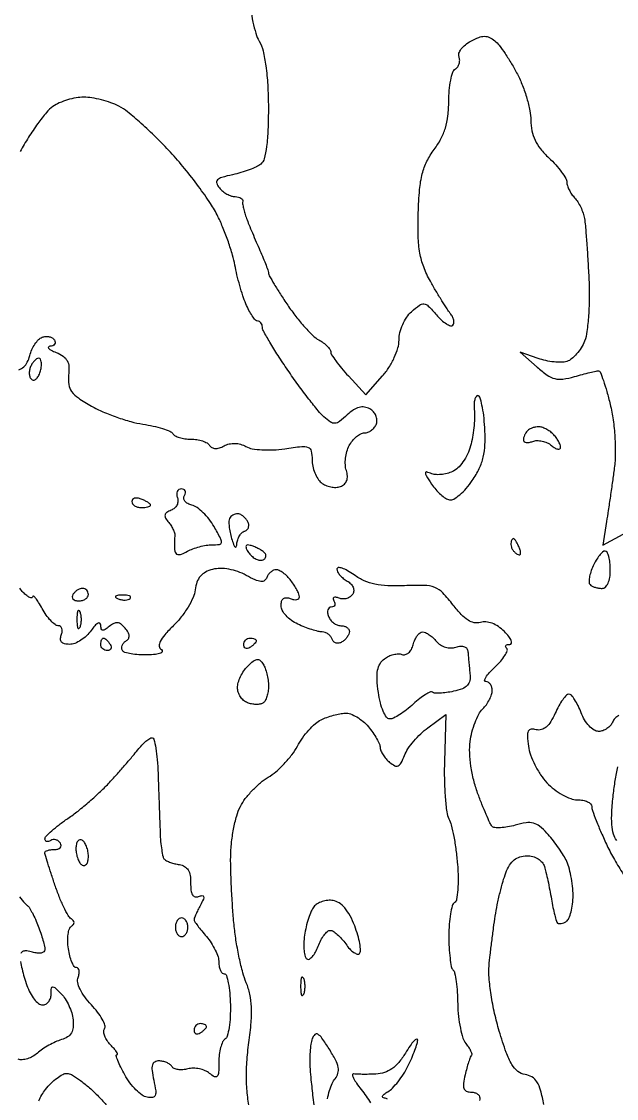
# Model space of a CAD drawing. Extents: x 0 to 102, y 0 to 135.
# Drawn here: x 85.13 to 93.23, y 96.1 to 110.76 of the extents above; entities that cross this region are included whole.
import ezdxf

# ---------------------------------------------------------------- set-up
doc = ezdxf.new("R2010")
doc.units = 0
doc.header["$MEASUREMENT"] = 0

msp = doc.modelspace()

# ---------------------------------------------------------------- linework, layer by layer
for points in [[(30.835569, 68.0607, 0.000004), (30.856286, 64.932268, 0.000002), (30.883525, 60.825814, 0.000002), (30.912326, 56.488502, 0.000002), (30.938318, 52.5789, -0.000116)], [(31.042661, 24.1956, 0.000001), (31.037549, 23.023692, 0.000001), (31.032419, 21.846099, 0.000001), (31.02793, 20.814404, 0.000005)], [(88.250499, 110.918533, 0.022437), (88.278278, 110.748802, 0.023017), (88.317975, 110.595332, 0.055098), (88.3647, 110.4876, -0.07207), (88.416488, 110.356197, -0.023651), (88.454682, 110.151239, -0.020468), (88.479547, 109.893062, -0.012682), (88.488602, 109.588509, -0.010463), (88.483552, 109.28366, -0.023679), (88.464002, 109.053792, -0.027941), (88.432643, 108.889006, -0.163622), (88.38585, 108.815728, -0.060989), (88.326662, 108.778924, -0.018594), (88.22921, 108.738032, -0.018313), (88.115674, 108.699967, -0.019037), (88.001107, 108.670859, 0.016277), (87.855217, 108.634649, 0.127361), (87.795341, 108.599632, 0.290227), (87.785209, 108.555016, 0.088002), (87.821116, 108.49189, 0.050967), (87.867606, 108.446245, 0.042251), (87.92527, 108.407641, 0.044008), (87.984837, 108.381217, 0.082577), (88.036659, 108.3726, -0.053334), (88.08028, 108.367934, -0.084829), (88.115021, 108.353962, -0.118236), (88.135628, 108.333287, -0.191542), (88.139769, 108.30915, 0.087433), (88.138571, 108.2741, 0.019257), (88.149315, 108.214636, 0.01947), (88.167313, 108.145931, 0.01764), (88.191127, 108.0765, 0.005607), (88.224108, 107.993177, 0.002183), (88.2715, 107.878693, 0.002161), (88.323893, 107.755175, 0.002681), (88.373758, 107.640714, -0.005962), (88.418895, 107.535219, -0.008076), (88.456984, 107.438802, -0.005722), (88.486523, 107.357531, -0.084496), (88.4916, 107.327706, 0.132275), (88.49991, 107.296842, 0.004019), (88.567986, 107.181736, 0.007682), (88.651997, 107.046986, 0.005206), (88.751638, 106.895979, 0.016693), (88.863155, 106.742081, 0.017432), (88.98316, 106.59824, 0.01738), (89.095132, 106.481584, 0.070046), (89.174638, 106.423462, -0.032142), (89.237012, 106.384732, -0.039012), (89.28973, 106.340517, -0.042983), (89.3267, 106.297418, -0.157043), (89.3376, 106.26357, 0.143578), (89.349774, 106.222049, 0.014746), (89.408111, 106.13676, 0.017426), (89.485706, 106.037651, 0.013068), (89.577638, 105.933933), (89.817675, 105.676971), (90.042938, 105.933685, 0.038114), (90.13049, 106.050289, 0.033998), (90.203109, 106.183254, 0.035653), (90.252402, 106.31396, 0.072467), (90.2682, 106.422387, -0.061728), (90.280598, 106.522427, -0.041839), (90.317879, 106.631188, -0.041939), (90.372562, 106.731839, -0.063515), (90.437319, 106.807426, -0.023468), (90.54595, 106.896835, -0.194182), (90.606533, 106.912829, -0.167697), (90.666118, 106.883473, -0.01657), (90.776255, 106.764675, 0.027767), (90.845231, 106.693537, 0.044939), (90.911999, 106.642199, 0.057663), (90.967613, 106.615302, 0.287737), (90.999892, 106.622692, 0.167261), (91.013877, 106.651354, 0.082382), (91.012157, 106.692366, 0.067169), (90.99561, 106.739081, 0.052064), (90.966071, 106.784306, -0.026074), (90.920859, 106.84625, -0.005766), (90.850271, 106.957149, -0.005979), (90.771611, 107.087385, -0.005727), (90.694928, 107.221337, -0.035763), (90.603862, 107.416299, -0.047556), (90.551627, 107.604711, -0.037755), (90.528971, 107.830684, -0.013836), (90.530003, 108.151937, -0.013556), (90.548475, 108.470095, -0.040263), (90.584466, 108.685461, -0.054233), (90.646855, 108.854054, -0.04635), (90.74679, 109.015085, 0.040687), (90.83765, 109.157865, 0.047461), (90.898832, 109.306473, 0.04446), (90.933555, 109.47195, 0.029503), (90.945, 109.665743, -0.021593), (90.95161, 109.818738, -0.028536), (90.971545, 109.956789, -0.028551), (91.000251, 110.065767, -0.177474), (91.035367, 110.110465, 0.10052), (91.066756, 110.139938, 0.081436), (91.087054, 110.181534, 0.079051), (91.093388, 110.228636, 0.085789), (91.084421, 110.273976, -0.17651), (91.083586, 110.32317, -0.07701), (91.114541, 110.381747, -0.062443), (91.170783, 110.44038, -0.047558), (91.24497, 110.489671, -0.029797), (91.352181, 110.539077, -0.089529), (91.43096, 110.554527, -0.113009), (91.499343, 110.539953, -0.064509), (91.571078, 110.49459, -0.056597), (91.630754, 110.432428, -0.01432), (91.712641, 110.31852, -0.014423), (91.799264, 110.18212, -0.014121), (91.878522, 110.040001, -0.027697), (91.948667, 109.885058, -0.021641), (92.007906, 109.710088, -0.022106), (92.048877, 109.541917, -0.04873), (92.06172, 109.41045, 0.051412), (92.076223, 109.269772, 0.060872), (92.119142, 109.14326, 0.056132), (92.194663, 109.023016, 0.035348), (92.30706, 108.900811, -0.019855), (92.400991, 108.804825, -0.024457), (92.480331, 108.707901, -0.024014), (92.537811, 108.621876, -0.136088), (92.5524, 108.569268, 0.080129), (92.559865, 108.522987, 0.035839), (92.583464, 108.465816, 0.034299), (92.61768, 108.407647, 0.039359), (92.65815, 108.357493, -0.049763), (92.700713, 108.302445, -0.028593), (92.741075, 108.228837, -0.028322), (92.773498, 108.149458, -0.041739), (92.791949, 108.0765, -0.019582), (92.804648, 107.975537, -0.002896), (92.821112, 107.770618, -0.003261), (92.837592, 107.528132, -0.002799), (92.851838, 107.2728, -0.014363), (92.857402, 107.013028, -0.01501), (92.847847, 106.75717, -0.01483), (92.826443, 106.537211, -0.06185), (92.793541, 106.408463, -0.044018), (92.748043, 106.31703, -0.040555), (92.686134, 106.232256, -0.043061), (92.618037, 106.165842, -0.095159), (92.554476, 106.131359, -0.072926), (92.480298, 106.119256, -0.029523), (92.377672, 106.12366, -0.02844), (92.266009, 106.141541, -0.032178), (92.161724, 106.171526), (91.9179, 106.258962), (92.148939, 106.052224, 0.028275), (92.284451, 105.944111, 0.092858), (92.387988, 105.896415, 0.098077), (92.498565, 105.890774, 0.033698), (92.655981, 105.924644, -0.004475), (92.765374, 105.95496, -0.005887), (92.865741, 105.980548, -0.004369), (92.950073, 106.000215, -0.055149), (92.98248, 106.0038, -0.308164), (93.006504, 105.98744, -0.00952), (93.050356, 105.869521, -0.015604), (93.096957, 105.721906, -0.009786), (93.142638, 105.54668, -0.024072), (93.182678, 105.335421, -0.018729), (93.206426, 105.102771, -0.019028), (93.212397, 104.875102, -0.029699), (93.198447, 104.67953, -0.001954), (93.174057, 104.499277, -0.001367), (93.14522, 104.29632, -0.001379), (93.11652, 104.101997, -0.002874), (93.09287, 103.950774), (93.041144, 103.632048), (93.320549, 103.781574, 0.013496)], [(85.09203, 106.017187, 0.100333), (85.157357, 106.055713, 0.091024), (85.206952, 106.120091, 0.057301), (85.240523, 106.209179, -0.043698), (85.268868, 106.291064, -0.042823), (85.311166, 106.367366, -0.046154), (85.360232, 106.427545, -0.107443), (85.408626, 106.459284, -0.071091), (85.456921, 106.47031, -0.074239), (85.505631, 106.467106, -0.081631), (85.547277, 106.450627, -0.119953), (85.575184, 106.423105, -0.118421), (85.585451, 106.391895, -0.175663), (85.577967, 106.364391, -0.148825), (85.553018, 106.344954, -0.079663), (85.514443, 106.336838, 0.200838), (85.493392, 106.326804, 0.400673), (85.493942, 106.309911, 0.079579), (85.531118, 106.283525, 0.019273), (85.600165, 106.252702, -0.055419), (85.693901, 106.202456, -0.117193), (85.748843, 106.14164, -0.110001), (85.772547, 106.059899, -0.04532), (85.769365, 105.943991, 0.066018), (85.77113, 105.816307, 0.123338), (85.810297, 105.721319, 0.085049), (85.901354, 105.633978, 0.020269), (86.0805, 105.523068, 0.026985), (86.236268, 105.445921, 0.017008), (86.425418, 105.372145, 0.017071), (86.616931, 105.312118, 0.029838), (86.77949, 105.277479, -0.017038), (86.92096, 105.251099, -0.022404), (87.047744, 105.216932, -0.020714), (87.148401, 105.180252, -0.157878), (87.186333, 105.148038, 0.139028), (87.217832, 105.119223, 0.042855), (87.278194, 105.095184, 0.039151), (87.353571, 105.078717, 0.034216), (87.4341, 105.0732, -0.038635), (87.51508, 105.066933, -0.042008), (87.59182, 105.048282, -0.046106), (87.65387, 105.020977, -0.128331), (87.688041, 104.988371, 0.133739), (87.720042, 104.958481, 0.112755), (87.764963, 104.946489, 0.085608), (87.821167, 104.954094, 0.046558), (87.885569, 104.981198, -0.066568), (87.956382, 105.007727, -0.063357), (88.032899, 105.015325, -0.061974), (88.110417, 105.003501, -0.05883), (88.184148, 104.972962, 0.085776), (88.268803, 104.943105, 0.027792), (88.401242, 104.928159, 0.026446), (88.55488, 104.927557, 0.024979), (88.710713, 104.94302, -0.009831), (88.943172, 104.973219, -0.123794), (89.030141, 104.961246, -0.251325), (89.07172, 104.911398, -0.050732), (89.0838, 104.792643, 0.053437), (89.093088, 104.705982, 0.042821), (89.12076, 104.616251, 0.044301), (89.16141, 104.536871, 0.07923), (89.209623, 104.481894, 0.068171), (89.267684, 104.445767, 0.054759), (89.337792, 104.423229, 0.056284), (89.408762, 104.416881, 0.086), (89.469256, 104.428819, 0.090832), (89.523521, 104.461908, 0.1221), (89.55586, 104.509273, 0.107331), (89.564717, 104.571133, 0.058995), (89.550246, 104.646588, -0.066033), (89.536721, 104.722881, -0.03989), (89.540045, 104.814764, -0.039306), (89.558248, 104.907189, -0.054644), (89.58969, 104.985404, -0.047514), (89.633498, 105.051352, -0.048881), (89.688594, 105.107159, -0.05377), (89.746149, 105.145419, -0.120388), (89.796825, 105.1578, 0.096979), (89.844314, 105.167098, 0.066865), (89.892006, 105.19442, 0.064233), (89.932663, 105.234805, 0.073643), (89.959535, 105.282463, 0.110991), (89.967357, 105.335903, 0.085908), (89.952923, 105.393113, 0.080607), (89.918783, 105.44529, 0.080252), (89.869849, 105.484087, 0.088747), (89.797213, 105.509225, 0.104264), (89.724595, 105.505472, 0.083701), (89.647787, 105.470579, 0.039168), (89.562032, 105.402397, -0.022464), (89.45857, 105.314346, -0.145667), (89.395472, 105.289808, -0.171751), (89.334691, 105.305886, -0.034209), (89.245067, 105.376479, -0.037204), (89.167694, 105.457746, -0.007017), (89.039932, 105.6182, -0.007465), (88.895807, 105.810371, -0.006781), (88.752698, 106.012963, -0.007054), (88.62026, 106.21191, -0.010003), (88.508549, 106.392807, -0.006472), (88.420543, 106.546417, -0.127516), (88.407, 106.598656, 0.076494), (88.402182, 106.629962, 0.08956), (88.388215, 106.656529, 0.100756), (88.367439, 106.674289, 0.127296), (88.343052, 106.6806, -0.213804), (88.312534, 106.694275, -0.031302), (88.269607, 106.748941, -0.030765), (88.224367, 106.824142, -0.021931), (88.182827, 106.91325, -0.019169), (88.142116, 107.023396, -0.009891), (88.099267, 107.163942, -0.009818), (88.06085, 107.310417, -0.014653), (88.033566, 107.43997, 0.027052), (88.00073, 107.578736, 0.012383), (87.943736, 107.755921, 0.012222), (87.874366, 107.939984, 0.016496), (87.802166, 108.102598, 0.03375), (87.701616, 108.278901, 0.01275), (87.538685, 108.511381, 0.012562), (87.348011, 108.756097, 0.014969), (87.155752, 108.97665, 0.011753), (86.959265, 109.179119, 0.012211), (86.75591, 109.369502, 0.011978), (86.572334, 109.525413, 0.050765), (86.451778, 109.604173, 0.034), (86.343994, 109.650926, 0.022483), (86.214862, 109.690354, 0.02265), (86.085279, 109.717445, 0.040222), (85.976625, 109.7262, 0.044165), (85.871754, 109.716919, 0.029342), (85.754252, 109.688759, 0.02954), (85.642506, 109.647595, 0.049792), (85.555476, 109.598742, 0.066157), (85.468315, 109.518654, 0.016565), (85.349244, 109.365994, 0.016629), (85.22359, 109.180752, 0.016046), (85.108945, 108.985392, 0.018173)], [(92.239803, 96.021, 0.020219), (92.194901, 96.213283, 0.072749), (92.144242, 96.328238, 0.115806), (92.077187, 96.394558, 0.101877), (91.984437, 96.428021, -0.132787), (91.885435, 96.470724, -0.091012), (91.804498, 96.563375, -0.049647), (91.726992, 96.729176, -0.011716), (91.632272, 97.020221, -0.018007), (91.56959, 97.260483, -0.01597), (91.521477, 97.514421, -0.016245), (91.49291, 97.74583, -0.046324), (91.493274, 97.907966, -0.004822), (91.508873, 98.056738, -0.002608), (91.530791, 98.239546, -0.002597), (91.55505, 98.425479, -0.004093), (91.578004, 98.584766, -0.012603), (91.605279, 98.737687, -0.009584), (91.642574, 98.903779, -0.009707), (91.683581, 99.058266, -0.022287), (91.721824, 99.17235, -0.046591), (91.773814, 99.27699, -0.083282), (91.837009, 99.348983, -0.094663), (91.914077, 99.390629, -0.076818), (92.007063, 99.405, -0.066286), (92.087445, 99.394296, -0.071885), (92.159855, 99.362973, -0.078015), (92.215591, 99.315306, -0.103544), (92.247563, 99.25695, -0.015733), (92.268208, 99.180391, -0.005125), (92.293952, 99.066165, -0.005102), (92.319973, 98.938607, -0.005728), (92.342344, 98.81537, 0.008216), (92.36377, 98.700585, 0.011418), (92.386983, 98.598608, 0.008046), (92.409507, 98.514862, 0.127323), (92.424351, 98.489649, 0.1843), (92.443111, 98.481251, 0.06173), (92.473591, 98.483294, 0.051547), (92.509867, 98.494247, 0.039355), (92.546771, 98.513221, 0.155941), (92.581631, 98.553957, 0.036969), (92.610495, 98.639751, 0.034531), (92.630371, 98.747993, 0.028148), (92.637, 98.865655, 0.027395), (92.63003, 98.992781, 0.021405), (92.609043, 99.129459, 0.021861), (92.57839, 99.255331, 0.04829), (92.541828, 99.347112, 0.02346), (92.493531, 99.430976, 0.012162), (92.425887, 99.531189, 0.012065), (92.351245, 99.630982, 0.017939), (92.280782, 99.714266, 0.040539), (92.182449, 99.806182, 0.107361), (92.096523, 99.848407, 0.099263), (91.99668, 99.8529, 0.031608), (91.850615, 99.820834, -0.025376), (91.745543, 99.796392, -0.034096), (91.648426, 99.7857, -0.036302), (91.570378, 99.788127, -0.193869), (91.533445, 99.807668, -0.06667), (91.505782, 99.851015, -0.006379), (91.454313, 99.965616, -0.008041), (91.396655, 100.104587, -0.006261), (91.338314, 100.257412, -0.028028), (91.284683, 100.433206, -0.023823), (91.24757, 100.623685, -0.024615), (91.230046, 100.806476, -0.043451), (91.236179, 100.957852, -0.031523), (91.261138, 101.087379, -0.028396), (91.302831, 101.217461, -0.029514), (91.353808, 101.32981, -0.07525), (91.406747, 101.401633, 0.040914), (91.456669, 101.460469, 0.035772), (91.49888, 101.529267, 0.037457), (91.527964, 101.597312, 0.082448), (91.5372, 101.652943, 0.071947), (91.53052, 101.699128, 0.087026), (91.511068, 101.738298, 0.100411), (91.482165, 101.764485, 0.134801), (91.448241, 101.7738, -0.456422), (91.43328, 101.791051, -0.105721), (91.448418, 101.83219, -0.045603), (91.497496, 101.896164, -0.019465), (91.573765, 101.972576, 0.025142), (91.651981, 102.052737, 0.040492), (91.70908, 102.129125, 0.049252), (91.740531, 102.192202, 0.295558), (91.733224, 102.226376, -0.11527), (91.720233, 102.247288, -0.254615), (91.723356, 102.265237, -0.170099), (91.74285, 102.277537, -0.056542), (91.7769, 102.2814, 0.336135), (91.797971, 102.29737, 0.171872), (91.795633, 102.332374, 0.067773), (91.761985, 102.388195, 0.026906), (91.702072, 102.454928, 0.046349), (91.620598, 102.522551, 0.058856), (91.534063, 102.567884, 0.067099), (91.449883, 102.587681, 0.101425), (91.375257, 102.579803, -0.127524), (91.29272, 102.575371, -0.092074), (91.206865, 102.610027, -0.06287), (91.112928, 102.68801, -0.025194), (91.004853, 102.815806, 0.027791), (90.864092, 102.980512, 0.108162), (90.753519, 103.05496, 0.090391), (90.611684, 103.083238, 0.016132), (90.340382, 103.078962, -0.020648), (90.113362, 103.077434, -0.0441), (89.939443, 103.098882, -0.053371), (89.794264, 103.146588, -0.048701), (89.657614, 103.225092, 0.023021), (89.567217, 103.283384, 0.04842), (89.491353, 103.318172, 0.09049), (89.441022, 103.325917, 0.406095), (89.4222, 103.306565, 0.12555), (89.432042, 103.267987, 0.050853), (89.462966, 103.222902, 0.046084), (89.507884, 103.178833, 0.043417), (89.560978, 103.142744, -0.069157), (89.61103, 103.104828, -0.096052), (89.642384, 103.058291, -0.112663), (89.651162, 103.009212, -0.127227), (89.63702, 102.963572, -0.101944), (89.603776, 102.928367, -0.081556), (89.55666, 102.905718, -0.078748), (89.503167, 102.898824, -0.084554), (89.451549, 102.909163, 0.041869), (89.407031, 102.922096, 0.170102), (89.379497, 102.918274, 0.316285), (89.370423, 102.900979, 0.10643), (89.380499, 102.872631, -0.080646), (89.393736, 102.840668, -0.158967), (89.391465, 102.813567, -0.183695), (89.374285, 102.795573, -0.111764), (89.345248, 102.789, 0.172457), (89.316207, 102.778676, 0.149855), (89.298153, 102.751723, 0.105471), (89.294757, 102.710675, 0.059765), (89.307006, 102.6621, 0.074185), (89.33443, 102.613588, 0.064359), (89.376016, 102.572477, 0.06686), (89.42486, 102.544667, 0.096313), (89.473551, 102.5352, -0.065754), (89.518603, 102.52925, -0.083055), (89.556782, 102.511815, -0.099164), (89.582319, 102.485951, -0.146367), (89.5914, 102.455593, -0.103017), (89.584108, 102.420577, -0.05177), (89.561803, 102.381078, -0.048291), (89.529185, 102.343437, -0.051719), (89.490643, 102.313714, -0.088972), (89.449655, 102.297528, -0.118107), (89.409733, 102.298986, -0.128568), (89.377193, 102.317937, -0.117017), (89.356693, 102.351021, 0.085401), (89.336288, 102.389081, 0.069331), (89.302999, 102.421349, 0.069717), (89.262365, 102.443137, 0.088473), (89.220516, 102.4506, -0.061667), (89.166204, 102.457324, -0.01579), (89.080895, 102.481664, -0.01584), (88.984559, 102.515871, -0.015479), (88.889826, 102.55635, -0.048371), (88.802674, 102.607583, -0.051234), (88.728815, 102.673746, -0.057009), (88.678136, 102.744132, -0.127078), (88.66146, 102.807495, -0.067119), (88.669212, 102.86702, -0.164871), (88.693456, 102.903202, -0.177318), (88.733289, 102.915641, -0.079691), (88.7877, 102.904194, 0.048198), (88.836135, 102.890784, 0.091031), (88.876533, 102.891099, 0.14547), (88.902449, 102.904534, 0.213326), (88.911909, 102.927999, 0.089196), (88.903731, 102.965447, 0.021997), (88.876996, 103.022692, 0.021813), (88.840049, 103.086549, 0.020292), (88.796833, 103.14855, 0.034925), (88.747231, 103.205204, 0.037217), (88.691207, 103.25311, 0.040095), (88.637162, 103.286462, 0.118742), (88.595073, 103.2966, 0.105537), (88.55812, 103.288712, 0.068867), (88.520997, 103.265536, 0.064707), (88.48934, 103.231277, 0.069518), (88.468402, 103.19085, -0.159053), (88.436179, 103.14886, -0.177822), (88.386941, 103.13635, -0.08263), (88.310082, 103.157458, -0.017762), (88.186402, 103.22004, 0.040832), (88.071859, 103.271513, 0.041136), (87.950756, 103.303533, 0.043452), (87.833403, 103.314054, 0.062869), (87.7302, 103.301294, 0.060538), (87.63279, 103.263567, 0.093451), (87.562597, 103.207176, 0.091693), (87.5169, 103.128239, 0.056366), (87.492415, 103.023322, -0.076204), (87.463639, 102.918851, -0.030932), (87.394941, 102.787771, -0.029717), (87.302247, 102.653436, -0.033329), (87.1975, 102.5364, 0.017417), (87.077453, 102.410562, 0.064915), (87.01602, 102.320258, 0.141681), (87.003868, 102.255762, 0.234663), (87.032492, 102.209722, -0.317392), (87.043266, 102.184418, -0.254683), (87.023448, 102.161401, -0.064562), (86.952769, 102.144688, -0.018733), (86.840778, 102.137308, -0.022531), (86.724504, 102.139252, -0.029821), (86.619418, 102.152072, -0.030293), (86.53653, 102.172495, -0.180696), (86.501941, 102.199323, -0.127149), (86.492289, 102.230454, -0.100759), (86.497682, 102.265388, -0.089609), (86.517388, 102.298812, -0.076588), (86.548528, 102.325386, 0.105957), (86.582392, 102.357877, 0.164155), (86.593084, 102.396575, 0.1178), (86.579034, 102.443596, 0.041984), (86.538683, 102.501475, 0.050942), (86.484334, 102.554842, 0.141367), (86.435353, 102.575182, 0.146387), (86.384174, 102.565976, 0.056068), (86.323075, 102.525884, -0.024543), (86.264858, 102.482208, -0.188976), (86.232207, 102.474871, -0.308256), (86.213086, 102.492704, -0.055612), (86.2074, 102.543665, 0.24209), (86.194705, 102.568348, 0.291357), (86.16912, 102.569723, 0.086333), (86.127057, 102.53532, 0.025502), (86.075703, 102.469424, -0.051665), (86.013342, 102.397493, -0.045898), (85.935178, 102.336632, -0.048567), (85.853774, 102.294996, -0.094209), (85.782258, 102.2814, -0.054163), (85.713337, 102.288888, -0.157946), (85.672542, 102.312776, -0.191385), (85.658047, 102.352541, -0.084642), (85.669206, 102.4083, 0.06289), (85.681131, 102.456861, 0.109585), (85.676882, 102.497923, 0.15129), (85.657542, 102.524914, 0.16363), (85.626953, 102.5352, -0.16831), (85.583672, 102.550194, -0.038225), (85.525645, 102.603541, -0.035449), (85.464783, 102.678785, -0.02805), (85.409789, 102.76785, 0.012755), (85.361013, 102.852531, 0.030807), (85.319655, 102.911746, 0.075405), (85.292399, 102.937085, 0.586105), (85.280187, 102.931007, -0.342795), (85.267527, 102.916253, -0.155044), (85.24059, 102.919133, -0.065616), (85.199064, 102.944319, -0.027297), (85.150143, 102.988171, -0.062361), (85.105273, 103.045886, -0.058137)], [(93.261718, 101.313523, 0.066494), (93.207003, 101.272435, 0.107282), (93.175194, 101.2239, -0.087914), (93.145996, 101.175387, -0.066474), (93.099207, 101.134277, -0.065742), (93.042668, 101.106487, -0.081565), (92.984896, 101.097, -0.143197), (92.922967, 101.115107, -0.062544), (92.856535, 101.170367, -0.05375), (92.795007, 101.252213, -0.044105), (92.747496, 101.3508, 0.022999), (92.705603, 101.448007, 0.032346), (92.658895, 101.530046, 0.033655), (92.613824, 101.589393, 0.2168), (92.580401, 101.6046, 0.210487), (92.545949, 101.589425, 0.029932), (92.496113, 101.527937, 0.029818), (92.443029, 101.443577, 0.021332), (92.393582, 101.343619, -0.033067), (92.333705, 101.229397, -0.077029), (92.271439, 101.155875, -0.11086), (92.205661, 101.120491, -0.132896), (92.135576, 101.119898, 0.088609), (92.065672, 101.125433, 0.263533), (92.02777, 101.098769, 0.126892), (92.015075, 101.032732, 0.018126), (92.028777, 100.894429, 0.054734), (92.058061, 100.776986, 0.029698), (92.11787, 100.640536, 0.029214), (92.196063, 100.507354, 0.040634), (92.28196, 100.39905, 0.039986), (92.379631, 100.310025, 0.036605), (92.493045, 100.234741, 0.038624), (92.604665, 100.182788, 0.089845), (92.695128, 100.1664, -0.043963), (92.770032, 100.159801, -0.063756), (92.833321, 100.14001, -0.083529), (92.87614, 100.110899, -0.204541), (92.8908, 100.076561, 0.086677), (92.900594, 100.02049, 0.007284), (92.952635, 99.882405, 0.009514), (93.02068, 99.718735, 0.00721), (93.101301, 99.541761, 0.019871), (93.199613, 99.353663, 0.015291), (93.321092, 99.156381, 0.01554)], [(88.246657, 95.902984, -0.02771), (88.207513, 96.120418, -0.024699), (88.190693, 96.349393, -0.022917), (88.196074, 96.595204, -0.017417), (88.223663, 96.863314, 0.013983), (88.25387, 97.138311, 0.031511), (88.257735, 97.347882, 0.040329), (88.236058, 97.520157, 0.047534), (88.187378, 97.677091, -0.033948), (88.140849, 97.813864, -0.012506), (88.093356, 98.012204, -0.012329), (88.052126, 98.232077, -0.014495), (88.024291, 98.442177, -0.007721), (88.004806, 98.66484, -0.00497), (87.988773, 98.923497, -0.004994), (87.978127, 99.176931, -0.009356), (87.975403, 99.382063, -0.025027), (87.985829, 99.5698, -0.020672), (88.01516, 99.768081, -0.021161), (88.057386, 99.948005, -0.051149), (88.10737, 100.074974, -0.044079), (88.175043, 100.181642, -0.026866), (88.272048, 100.295149, -0.02681), (88.381188, 100.398114, -0.042307), (88.486036, 100.47267, 0.044613), (88.592212, 100.548909, 0.026013), (88.705495, 100.657426, 0.025852), (88.80845, 100.778873, 0.039392), (88.883328, 100.894992, -0.031725), (88.952864, 101.00654, -0.027455), (89.039156, 101.114181, -0.028416), (89.128447, 101.203104, -0.068715), (89.205709, 101.254757, -0.027056), (89.283773, 101.287576, -0.019154), (89.37445, 101.316182, -0.019403), (89.463445, 101.336876, -0.038245), (89.535539, 101.345074, -0.097954), (89.606566, 101.33372, -0.044311), (89.692106, 101.293203, -0.04159), (89.777708, 101.232855, -0.044614), (89.849975, 101.16045, -0.021577), (89.910964, 101.080574, -0.023566), (89.962951, 100.997994, -0.023886), (90.000405, 100.923704, -0.097736), (90.011585, 100.874709, 0.096177), (90.021472, 100.830758, 0.039628), (90.050438, 100.776744, 0.037325), (90.091669, 100.722063, 0.039367), (90.139898, 100.675164, 0.054125), (90.208559, 100.629728, 0.233394), (90.256106, 100.628879, 0.166178), (90.296423, 100.667979, 0.026061), (90.34214, 100.770555, -0.057045), (90.388671, 100.859686, -0.026697), (90.467402, 100.963581, -0.026035), (90.562549, 101.064918, -0.033062), (90.660793, 101.147453), (90.9027, 101.324807), (90.886008, 100.689412, 0.011751), (90.885306, 100.435497, 0.014308), (90.897034, 100.198034, 0.012875), (90.917594, 100.000509, 0.090732), (90.946985, 99.908892, -0.063417), (90.979457, 99.823845, -0.013152), (91.013163, 99.667061, -0.013619), (91.042744, 99.48167, -0.012473), (91.063207, 99.289431, -0.016094), (91.072275, 99.104193, -0.023196), (91.067411, 98.940203, -0.020337), (91.052127, 98.809843, -0.218335), (91.02338, 98.766656, 0.190507), (90.992784, 98.725623, 0.023166), (90.968024, 98.613796, 0.024836), (90.950718, 98.472541, 0.018063), (90.945, 98.314307, 0.013124), (90.949171, 98.155438, 0.017717), (90.961792, 98.012255, 0.014842), (90.979742, 97.895883, 0.151821), (91.002166, 97.853234, -0.148902), (91.024977, 97.810443, -0.014161), (91.044767, 97.692189, -0.0171), (91.059841, 97.54678, -0.01266), (91.066916, 97.38527, 0.022372), (91.077449, 97.218838, 0.024227), (91.10274, 97.058433, 0.02468), (91.137633, 96.924121, 0.097608), (91.178217, 96.849501, -0.026006), (91.215787, 96.799117, -0.038527), (91.242752, 96.751103, -0.043812), (91.257146, 96.711313, -0.247237), (91.252267, 96.690016, 0.092079), (91.237943, 96.665361, 0.008256), (91.214921, 96.597298, 0.010525), (91.190331, 96.514471, 0.008026), (91.166789, 96.42285, 0.024599), (91.145169, 96.308121, 0.110432), (91.150791, 96.240453, 0.203743), (91.181982, 96.203785, 0.116513), (91.239488, 96.1902, -0.060051), (91.288633, 96.184276, -0.078834), (91.33025, 96.166815, -0.097019), (91.358117, 96.140956, -0.158644), (91.368, 96.110593, -0.086458), (91.36205, 96.076442, -0.053379)], [(93.231, 99.614331, -0.110398), (93.187596, 99.699186, -0.044643), (93.166291, 99.828175, -0.033037), (93.164823, 100.002682, -0.014478), (93.184833, 100.233191, -0.009868), (93.211656, 100.43026, -0.011972), (93.244846, 100.613738, -0.010609)], [(85.101539, 98.844548, 0.005251), (85.173909, 98.758076, 0.054923), (85.207576, 98.726478, -0.094485), (85.235582, 98.695709, -0.01574), (85.275396, 98.625935, -0.016773), (85.317391, 98.53977, -0.014161), (85.356107, 98.446021, -0.010775), (85.39052, 98.349283, -0.011841), (85.419594, 98.25413, -0.011313), (85.440619, 98.17187, -0.056964), (85.446, 98.124792, -0.230994), (85.432385, 98.096894, -0.120837), (85.396298, 98.080681, -0.0782), (85.34163, 98.079279, -0.044253), (85.2768, 98.0937, 0.042092), (85.201018, 98.110901, 0.128802), (85.14911, 98.104793, 0.190244), (85.11872, 98.076519, 0.111833)], [(85.11353, 97.96402, 0.012343), (85.134882, 97.86443, 0.012415), (85.164924, 97.751826, 0.012472), (85.200476, 97.641024, 0.037146), (85.244757, 97.539055, 0.046792), (85.300915, 97.452862, 0.054143), (85.359922, 97.393115, 0.172547), (85.411976, 97.3746, 0.121493), (85.457219, 97.385758, 0.100741), (85.495754, 97.417202, 0.09147), (85.52164, 97.464233, 0.080352), (85.5306, 97.519629, -0.020306), (85.534028, 97.60401, -0.37545), (85.55175, 97.621237, -0.203976), (85.582339, 97.610088, -0.008364), (85.668333, 97.526924, -0.056284), (85.722833, 97.458549, -0.033009), (85.772558, 97.366327, -0.032645), (85.810602, 97.26624, -0.047195), (85.829729, 97.17362, -0.048529), (85.831026, 97.068653, -0.111832), (85.807278, 96.993839, -0.122419), (85.755373, 96.940709, -0.064622), (85.670847, 96.902518, 0.033349), (85.59042, 96.872063, 0.020064), (85.499359, 96.825948, 0.02005), (85.41212, 96.772582, 0.032806), (85.343401, 96.719833, -0.051874), (85.279418, 96.674482, -0.051183), (85.207189, 96.643031, -0.055784), (85.137876, 96.6292, -0.11346), (85.083175, 96.636934, -0.131493)], [(89.292622, 96.097481, -0.026803), (89.320801, 96.209047, -0.027755), (89.357212, 96.306819, -0.070299), (89.396911, 96.371229, 0.103864), (89.43602, 96.445309, 0.119192), (89.439332, 96.525093, 0.072988), (89.403269, 96.626559, 0.019309), (89.316686, 96.775755, 0.011401), (89.218134, 96.923827, 0.103774), (89.161924, 96.976609, 0.346946), (89.12097, 96.971639, 0.11165), (89.086206, 96.916158, 0.048403), (89.068118, 96.842448, 0.017547), (89.056407, 96.735254, 0.01721), (89.051727, 96.616262, 0.019639), (89.055643, 96.502381, 0.007783), (89.068709, 96.356329, 0.001917), (89.094818, 96.116901, 0.001962), (89.126854, 95.842871, 0.001962)], [(90.109569, 96.091992, 0.176889), (90.068679, 96.108173, -0.168861), (90.045697, 96.116854, -0.355448), (90.042289, 96.134385, -0.11034), (90.065663, 96.161532, -0.028026), (90.114463, 96.193794, 0.068738), (90.178307, 96.243894, 0.025172), (90.253955, 96.330519, 0.024392), (90.32819, 96.434781, 0.026813), (90.389413, 96.542619, 0.012768), (90.440149, 96.651174, 0.01456), (90.48296, 96.75757, 0.013797), (90.514008, 96.849461, 0.075558), (90.521684, 96.901148, 0.548933), (90.506263, 96.910888, 0.096634), (90.472216, 96.885887, 0.035247), (90.418246, 96.818361, 0.014074), (90.353727, 96.71895, -0.035245), (90.263039, 96.591378, -0.066382), (90.170727, 96.50542, -0.077185), (90.069395, 96.454818, -0.066666), (89.952193, 96.433982, -0.006132), (89.857384, 96.431085, -0.006839), (89.765923, 96.430664, -0.006361), (89.688042, 96.432362, -0.035482), (89.646528, 96.436756, 0.522112), (89.6334, 96.423613, 0.070992), (89.647986, 96.379496, 0.035501), (89.68907, 96.309697, 0.015886), (89.752278, 96.223865, -0.015402), (89.820248, 96.131753, -0.018922), (89.877653, 96.041613, -0.017633)], [(85.363395, 96.069156, -0.06696), (85.455523, 96.225392, -0.030508), (85.530023, 96.309057, -0.034056), (85.611613, 96.379784, -0.036336), (85.688492, 96.429438, -0.125867), (85.74542, 96.444, -0.134378), (85.808591, 96.42671, -0.021814), (85.916168, 96.356547, -0.022714), (86.038443, 96.260275, -0.018254), (86.161073, 96.146287, -0.022561), (86.278754, 96.017478, -0.021572)]]:
    msp.add_lwpolyline(points, format="xyb")
for points in [[(85.362531, 106.173, 0.148073), (85.33318, 106.164113, 0.058705), (85.300769, 106.136519, 0.051287), (85.270482, 106.096324, 0.044241), (85.247246, 106.048809, 0.058747), (85.234334, 105.998039, 0.067911), (85.234529, 105.948158, 0.078803), (85.247206, 105.906712, 0.141718), (85.270877, 105.880561, 0.228144), (85.301502, 105.877334, 0.120306), (85.334147, 105.898868, 0.078506), (85.364125, 105.943492, 0.044796), (85.386162, 106.004752, 0.036115), (85.398134, 106.069236, 0.062812), (85.397369, 106.123577, 0.095176), (85.384919, 106.160007, 0.269156)], [(91.340796, 105.665038, 0.260662), (91.315748, 105.651199, 0.07697), (91.297947, 105.609378, 0.055646), (91.289441, 105.547954, 0.0344), (91.292531, 105.47505, -0.035567), (91.296227, 105.382734, -0.015297), (91.288625, 105.259642, -0.015046), (91.272501, 105.128527, -0.019233), (91.249409, 105.009046, -0.045091), (91.212304, 104.896892, -0.039466), (91.154329, 104.787808, -0.041476), (91.085518, 104.697348, -0.086764), (91.016113, 104.642982, -0.049063), (90.941741, 104.612119, -0.040913), (90.858095, 104.593983, -0.042651), (90.778093, 104.590261, -0.082096), (90.715408, 104.603136, 0.026509), (90.642965, 104.626614, 0.483023), (90.626019, 104.614009, 0.149374), (90.635819, 104.577934, 0.00589), (90.710977, 104.461601, 0.033241), (90.768322, 104.386453, 0.03306), (90.835218, 104.319421, 0.034947), (90.901442, 104.26903, 0.098595), (90.955108, 104.247344, 0.182648), (91.012859, 104.257486, 0.042384), (91.094512, 104.315763, 0.038331), (91.182919, 104.403431, 0.029454), (91.26567, 104.51137, 0.035882), (91.359849, 104.67455, 0.055262), (91.41435, 104.827987, 0.049339), (91.437495, 105.001918, 0.02258), (91.43487, 105.231114, 0.015006), (91.420436, 105.397336, 0.024221), (91.3971, 105.537423, 0.021027), (91.369295, 105.643854, 0.328062)], [(92.16888, 105.2424, 0.05063), (92.128033, 105.238253, 0.038108), (92.084597, 105.225833, 0.038993), (92.045152, 105.207615, 0.068809), (92.0166, 105.186, 0.051618), (91.99501, 105.159425, 0.038264), (91.976767, 105.126238, 0.039049), (91.964287, 105.09184, 0.067606), (91.9602, 105.061755, 0.228311), (91.970666, 105.040029, 0.132665), (91.997793, 105.028266, 0.083097), (92.039132, 105.029111, 0.045067), (92.088177, 105.04302, -0.08931), (92.146429, 105.054118, -0.056234), (92.215522, 105.047029, -0.054222), (92.284348, 105.023997, -0.065458), (92.341977, 104.987706, 0.035263), (92.390329, 104.953024, 0.086472), (92.43084, 104.936881, 0.190624), (92.456544, 104.941294, 0.261754), (92.4678, 104.961321, 0.093812), (92.460792, 104.998342, 0.03512), (92.437979, 105.046258, 0.033282), (92.40513, 105.096274, 0.034449), (92.36628, 105.14088, 0.041636), (92.320358, 105.17973, 0.036001), (92.266417, 105.212578, 0.037643), (92.212883, 105.235197, 0.081306)], [(87.303142, 104.3964, 0.138841), (87.269312, 104.386822, 0.15249), (87.246989, 104.36118, 0.122057), (87.240292, 104.322337, 0.073695), (87.250507, 104.276501, -0.108531), (87.258013, 104.226903, -0.099707), (87.244494, 104.177047, -0.095453), (87.211979, 104.134617, -0.090293), (87.16543, 104.1063, 0.052182), (87.105426, 104.075769, 0.201515), (87.082385, 104.041957, 0.183059), (87.089308, 103.999512, 0.042263), (87.13144, 103.939004, -0.033574), (87.167639, 103.888895, -0.035128), (87.1962, 103.835123, -0.037512), (87.213928, 103.785484, -0.111874), (87.21555, 103.749655, 0.028287), (87.21125, 103.714305, 0.012022), (87.209321, 103.666616, 0.01185), (87.209695, 103.6155, 0.01522), (87.212582, 103.568573, 0.106659), (87.226944, 103.522855, 0.237492), (87.256503, 103.50317, 0.127512), (87.305982, 103.509762, 0.026326), (87.386238, 103.547423, -0.035611), (87.461337, 103.580979, -0.023235), (87.551988, 103.609274, -0.023375), (87.643438, 103.628704, -0.040675), (87.720704, 103.635, 0.033011), (87.821257, 103.641646, 0.344652), (87.848337, 103.669295, 0.151931), (87.838017, 103.722849, 0.007276), (87.748524, 103.884174, 0.036177), (87.682166, 103.982568, 0.03429), (87.60121, 104.072265, 0.036195), (87.518398, 104.141405, 0.092141), (87.447847, 104.17458, -0.062239), (87.391648, 104.197032, -0.102201), (87.352884, 104.230224, -0.13867), (87.337453, 104.268479, -0.166875), (87.345981, 104.306106, 0.085985), (87.359836, 104.340592, 0.164836), (87.356416, 104.369876, 0.179759), (87.33639, 104.389377, 0.10447)], [(86.7573, 104.257794, 0.055937), (86.708709, 104.270442, 0.100118), (86.667677, 104.268114, 0.147206), (86.640762, 104.251666, 0.184534), (86.6304, 104.224545, 0.152681), (86.640171, 104.193293, 0.098158), (86.667677, 104.166671, 0.08088), (86.708779, 104.148711, 0.062722), (86.7573, 104.1426, 0.024748), (86.80593, 104.145009, 0.039339), (86.846923, 104.152367, 0.046727), (86.876071, 104.162995, 0.289661), (86.8842, 104.175849, 0.222225), (86.87683, 104.191611, 0.030693), (86.846923, 104.213635, 0.030395), (86.805908, 104.236718, 0.02136)], [(88.0686, 104.058, 0.075413), (88.037539, 104.053288, 0.057001), (88.005926, 104.039362, 0.057452), (87.978545, 104.018821, 0.080397), (87.960019, 103.99455, 0.12468), (87.950695, 103.957003, 0.025), (87.95449, 103.88761, 0.024996), (87.967331, 103.805225, 0.021057), (87.988894, 103.7196, 0.015346), (88.014951, 103.640838, 0.110614), (88.036407, 103.607402, 0.540582), (88.05182, 103.610707, 0.077321), (88.060167, 103.6491, -0.063544), (88.070816, 103.705487, -0.060441), (88.095374, 103.758432, -0.065095), (88.12946, 103.80015, -0.108925), (88.168179, 103.823293, 0.117017), (88.201263, 103.843793, 0.128568), (88.220214, 103.876333, 0.118107), (88.221672, 103.916255, 0.088972), (88.205486, 103.957243, 0.048659), (88.176135, 103.995787, 0.047088), (88.139589, 104.028403, 0.050886), (88.101687, 104.050754, 0.108209)], [(88.206291, 103.633705, 0.283253), (88.187948, 103.622846, 0.183511), (88.184874, 103.597616, 0.080259), (88.201984, 103.557357, 0.032677), (88.237027, 103.509031, 0.057015), (88.28326, 103.464721, 0.069165), (88.33555, 103.435325, 0.082132), (88.385637, 103.424642, 0.151089), (88.425618, 103.435006, 0.125121), (88.451191, 103.461471, 0.192588), (88.455541, 103.492608, 0.136748), (88.436511, 103.52635, 0.055227), (88.394882, 103.55968, 0.024921), (88.345519, 103.587613, 0.022774), (88.292136, 103.611425, 0.023428), (88.242501, 103.628271, 0.065793)], [(91.824249, 103.7196, 0.219607), (91.811525, 103.713728, 0.077771), (91.800767, 103.696215, 0.059132), (91.793434, 103.670475, 0.039867), (91.791, 103.639993, 0.088797), (91.797134, 103.605724, 0.053277), (91.815567, 103.568587, 0.051183), (91.842641, 103.534374, 0.061454), (91.874631, 103.508699, 0.1144), (91.903174, 103.499057, 0.32948), (91.920073, 103.509155, 0.155351), (91.92271, 103.539257, 0.036408), (91.90788, 103.588306, 0.020646), (91.886159, 103.638599, 0.029555), (91.86253, 103.681032, 0.029412), (91.840077, 103.71209, 0.2252)], [(93.07358, 103.5504, 0.186808), (93.040226, 103.537488, 0.038536), (92.996244, 103.490751, 0.035639), (92.950666, 103.425089, 0.027005), (92.910039, 103.347341, 0.028168), (92.878328, 103.265874, 0.037951), (92.859602, 103.189025, 0.04201), (92.85462, 103.126247, 0.197669), (92.868259, 103.093541, 0.084201), (92.895701, 103.074057, 0.037152), (92.93723, 103.057705, 0.035413), (92.984891, 103.046543, 0.039834), (93.0318, 103.0428, 0.189483), (93.077922, 103.060929, 0.101224), (93.11405, 103.111538, 0.069187), (93.137156, 103.19187, 0.035494), (93.1446, 103.2966, 0.026459), (93.13945, 103.393852, 0.041783), (93.123738, 103.475846, 0.050947), (93.100987, 103.533703, 0.28062)], [(85.958593, 103.0428, 0.089642), (85.924281, 103.036599, 0.053229), (85.887011, 103.017949, 0.051032), (85.852605, 102.990561, 0.06081), (85.8267, 102.9582, 0.139169), (85.817568, 102.926082, 0.191142), (85.828517, 102.898451, 0.138808), (85.859639, 102.879798, 0.066118), (85.906307, 102.8736, 0.062283), (85.956738, 102.879906, 0.080552), (85.999456, 102.898451, 0.097988), (86.028046, 102.925935, 0.153634), (86.0382, 102.9582, 0.092995), (86.032141, 102.990495, 0.096318), (86.014815, 103.017949, 0.099231), (85.988967, 103.036323, 0.105429)], [(86.49645, 102.951521, 0.018894), (86.433311, 102.946526, 0.168741), (86.408628, 102.93457, 0.470617), (86.410087, 102.919152, 0.054073), (86.445337, 102.900409, 0.051402), (86.491603, 102.887208, 0.05415), (86.538772, 102.884042, 0.060344), (86.579829, 102.890739, 0.126455), (86.607487, 102.907088, 0.296942), (86.611397, 102.925603, 0.208169), (86.595954, 102.941224, 0.077125), (86.555347, 102.950591, 0.028489)], [(85.925029, 102.72555, 0.174857), (85.909185, 102.743264, 0.447206), (85.894893, 102.738108, 0.078554), (85.884997, 102.695216, 0.017491), (85.882358, 102.6198, 0.017491), (85.884997, 102.544384, 0.078554), (85.894893, 102.501492, 0.447206), (85.909185, 102.496336, 0.174857), (85.925029, 102.51405, 0.057986), (85.938255, 102.562273, 0.037979), (85.942631, 102.6198, 0.037979), (85.938255, 102.677327, 0.057986)], [(90.588321, 102.4506, -0.11178), (90.627255, 102.441786, -0.038217), (90.67775, 102.412762, -0.035731), (90.730414, 102.371082, -0.034299), (90.777385, 102.32179, 0.077887), (90.830971, 102.274543, 0.069337), (90.898564, 102.24365, 0.069657), (90.97172, 102.232507, 0.08002), (91.041544, 102.242891, -0.052731), (91.107588, 102.256414, -0.114236), (91.158668, 102.24969, -0.157133), (91.191552, 102.223633, -0.132217), (91.20585, 102.181351, 0.005483), (91.209978, 102.125769, 0.002043), (91.216954, 102.047769, 0.002024), (91.22525, 101.962792, 0.002447), (91.23375, 101.883109, -0.070231), (91.231017, 101.789163, -0.146408), (91.198806, 101.724158, -0.115876), (91.129905, 101.678098, -0.0356), (91.00915, 101.642408, -0.018288), (90.912118, 101.624788, -0.02494), (90.823619, 101.616517, -0.02341), (90.751967, 101.616767, -0.185872), (90.722229, 101.629971, 0.315002), (90.693979, 101.634968, 0.029865), (90.628716, 101.59974, 0.029695), (90.548921, 101.543488, 0.018499), (90.462125, 101.468821, -0.021565), (90.370836, 101.391258, -0.024895), (90.27734, 101.32572, -0.02509), (90.193735, 101.278797, -0.11583), (90.140086, 101.2662, -0.249857), (90.09665, 101.289351, -0.047072), (90.052263, 101.371115, -0.040107), (90.013423, 101.487113, -0.026197), (89.986681, 101.62575, -0.020097), (89.96909, 101.804719, -0.058497), (89.976412, 101.928531, -0.086712), (90.008806, 102.017572, -0.100252), (90.068365, 102.085239, -0.053439), (90.126712, 102.120407, -0.048834), (90.19296, 102.143697, -0.052079), (90.256835, 102.152465, -0.100019), (90.307605, 102.143905, 0.160673), (90.352158, 102.141774, 0.111327), (90.396948, 102.165813, 0.088028), (90.435253, 102.213098, 0.062454), (90.460662, 102.276615, -0.041589), (90.484132, 102.343197, -0.052793), (90.516929, 102.399492, -0.062703), (90.553551, 102.438158, -0.173536)], [(86.244707, 102.366, -0.151918), (86.262535, 102.360455, -0.038439), (86.286414, 102.341149, -0.035638), (86.311543, 102.313783, -0.029505), (86.3343, 102.2814, -0.082592), (86.347541, 102.249074, -0.161196), (86.344909, 102.221651, -0.182303), (86.327021, 102.203423, -0.108972), (86.296993, 102.1968, -0.093332), (86.262793, 102.20324, -0.09642), (86.233718, 102.221651, -0.099167), (86.214258, 102.24912, -0.105053), (86.2074, 102.2814, -0.042167), (86.210136, 102.313789, -0.061769), (86.218359, 102.341149, -0.081139), (86.230441, 102.359701, -0.210953)], [(88.2378, 102.366, -0.042167), (88.270189, 102.363264, -0.061769), (88.297549, 102.355041, -0.081139), (88.316101, 102.342959, -0.210953), (88.3224, 102.328693, -0.151918), (88.316855, 102.310865, -0.038439), (88.297549, 102.286986, -0.035638), (88.270183, 102.261857, -0.029505), (88.2378, 102.2391, -0.082592), (88.205474, 102.225859, -0.161196), (88.178051, 102.228491, -0.182303), (88.159823, 102.246379, -0.108972), (88.1532, 102.276407, -0.093332), (88.15964, 102.310607, -0.09642), (88.178051, 102.339682, -0.099167), (88.20552, 102.359142, -0.105053)], [(88.417998, 102.012701, -0.055634), (88.445358, 101.956623, -0.02606), (88.46853, 101.879152, -0.025437), (88.484602, 101.794521, -0.032466), (88.490305, 101.715343, -0.038311), (88.485116, 101.640904, -0.042008), (88.468611, 101.570461, -0.046177), (88.444131, 101.51358, -0.130364), (88.414634, 101.482418, -0.098775), (88.375519, 101.467844, -0.044764), (88.320758, 101.463989, -0.041972), (88.2603, 101.470243, -0.044889), (88.203134, 101.486477, -0.090024), (88.151702, 101.517726, -0.06663), (88.10812, 101.568206, -0.065434), (88.078658, 101.629438, -0.07961), (88.0686, 101.692208, -0.072156), (88.078625, 101.761315, -0.038764), (88.109488, 101.841934, -0.037626), (88.154519, 101.920888, -0.048002), (88.207794, 101.985508, -0.025755), (88.283314, 102.053624, -0.139329), (88.333549, 102.075191, -0.215225), (88.375372, 102.062467, -0.071729)], [(86.90535, 101.011279, -0.354473), (86.931185, 100.991077, -0.015054), (86.955354, 100.869176, -0.020092), (86.97513, 100.712365, -0.012237), (86.986478, 100.52595, -0.000194), (86.994008, 100.316485, -0.000152), (87.002021, 100.089236, -0.000154), (87.009346, 99.877799, -0.000378), (87.014565, 99.722362, 0.013747), (87.022114, 99.597346, 0.018133), (87.036241, 99.484061, 0.01571), (87.054105, 99.392035, 0.141493), (87.073736, 99.356464, 0.086596), (87.102749, 99.336072, 0.024571), (87.153939, 99.314986, 0.023967), (87.215076, 99.296496, 0.023278), (87.278298, 99.283732, -0.096662), (87.347484, 99.258837, -0.121868), (87.39568, 99.211096, -0.096862), (87.423056, 99.137129, -0.044256), (87.430588, 99.033997, 0.031072), (87.435194, 98.935145, 0.106166), (87.455347, 98.874381, 0.199954), (87.490316, 98.848108, 0.155237), (87.538295, 98.850913, -0.058511), (87.588358, 98.86367, -0.393385), (87.607457, 98.850123, -0.159644), (87.603295, 98.813237, -0.015607), (87.562958, 98.731858, 0.008295), (87.529807, 98.667367, 0.010895), (87.501826, 98.607376, 0.008563), (87.480528, 98.55665, 0.095384), (87.4764, 98.535206, 0.151936), (87.483114, 98.513622, 0.007778), (87.526103, 98.453239, 0.01181), (87.580776, 98.38248, 0.008243), (87.6456, 98.3052, -0.035036), (87.710355, 98.219023, -0.0314), (87.765097, 98.121518, -0.032786), (87.803, 98.027511, -0.079593), (87.8148, 97.953855, 0.04511), (87.820207, 97.894044, 0.064993), (87.836404, 97.8435, 0.084948), (87.860244, 97.809348, 0.200601), (87.888347, 97.7976, -0.329971), (87.917635, 97.77591, -0.025101), (87.943063, 97.674518, -0.026762), (87.962409, 97.539212, -0.016496), (87.971334, 97.378596, -0.018691), (87.968895, 97.214373, -0.025731), (87.953624, 97.067608, -0.024343), (87.929636, 96.951542, -0.193549), (87.897787, 96.908303, 0.151626), (87.865756, 96.871506, 0.038545), (87.839177, 96.79595, 0.035718), (87.820903, 96.700822, 0.029606), (87.8148, 96.597848, -0.012723), (87.811151, 96.454455, -0.160322), (87.791895, 96.404637, -0.359857), (87.756233, 96.397661, -0.048798), (87.688351, 96.443626, 0.07394), (87.627482, 96.480537, 0.048931), (87.549236, 96.504717, 0.048389), (87.466555, 96.51345, 0.066173), (87.392335, 96.504227, -0.046092), (87.323955, 96.492935, -0.054907), (87.258662, 96.495428, -0.06396), (87.20582, 96.510373, -0.154681), (87.175391, 96.536542, 0.09975), (87.147897, 96.565913, 0.052241), (87.104147, 96.590682, 0.049015), (87.052102, 96.607515, 0.053767), (86.999385, 96.6132, 0.126206), (86.940973, 96.598218, 0.203503), (86.909678, 96.55848, 0.100511), (86.904786, 96.483599, 0.020275), (86.92822, 96.351571, -0.015824), (86.954998, 96.208127, -0.132972), (86.947739, 96.143279, -0.278809), (86.911602, 96.115744, -0.074902), (86.836407, 96.118921, -0.111895), (86.768478, 96.148818, -0.037455), (86.685877, 96.220154, -0.035079), (86.603356, 96.315495, -0.033514), (86.533584, 96.42285, -0.012168), (86.477994, 96.528344, -0.022443), (86.438838, 96.617033, -0.021971), (86.416183, 96.683839, -0.499756), (86.426662, 96.6978, 0.509322), (86.434147, 96.708096, 0.066045), (86.420309, 96.73708, 0.035619), (86.387669, 96.780149, 0.01642), (86.339565, 96.83152, -0.048318), (86.292282, 96.888946, -0.058936), (86.260494, 96.950828, -0.069803), (86.247934, 97.007682, -0.15923), (86.258164, 97.049895, 0.224565), (86.263574, 97.098094, 0.043125), (86.227043, 97.180733, 0.038409), (86.163684, 97.277609, 0.027007), (86.078752, 97.376424, -0.030811), (85.987683, 97.484025, -0.047449), (85.924408, 97.588173, -0.058432), (85.892436, 97.680194, -0.147064), (85.897656, 97.75025, 0.046736), (85.911813, 97.800811, 0.085876), (85.912165, 97.84344, 0.135695), (85.899248, 97.871397, 0.220537), (85.875947, 97.8822, -0.252569), (85.845561, 97.898595, -0.044297), (85.813752, 97.957848, -0.038729), (85.785551, 98.041071, -0.025899), (85.765807, 98.139725, -0.030746), (85.757177, 98.241919, -0.039527), (85.762475, 98.33604, -0.044032), (85.779359, 98.410408, -0.178347), (85.807538, 98.4464, 0.086557), (85.834424, 98.47028, 0.180033), (85.843003, 98.496556, 0.168729), (85.832481, 98.52329, 0.074635), (85.803389, 98.548425, -0.124973), (85.763394, 98.590623, -0.015229), (85.704091, 98.70468, -0.017291), (85.641383, 98.847224, -0.013463), (85.582857, 99.006107, -0.002746), (85.530417, 99.164072, -0.004033), (85.486202, 99.303558, -0.001951), (85.450077, 99.422441, -0.072903), (85.446, 99.450257, -0.271495), (85.454885, 99.465414, -0.055177), (85.484744, 99.478043, -0.044272), (85.527358, 99.486744, -0.028238), (85.577893, 99.4896, 0.067432), (85.624483, 99.495912, 0.140899), (85.655433, 99.514857, 0.190788), (85.666144, 99.542928, 0.136093), (85.656647, 99.57558, 0.090427), (85.630375, 99.604706, 0.095498), (85.595984, 99.622006, 0.099685), (85.558873, 99.624867, 0.108373), (85.524754, 99.612887, -0.064203), (85.494635, 99.599243, -0.137051), (85.469304, 99.598617, -0.19347), (85.452788, 99.610657, -0.142735), (85.446578, 99.632657, -0.194095), (85.461929, 99.669804, -0.01624), (85.538604, 99.743123, -0.019746), (85.639525, 99.826598, -0.013922), (85.759045, 99.9126, 0.018464), (85.89692, 100.013723, 0.010931), (86.054055, 100.143836, 0.01093), (86.205389, 100.280725, 0.018425), (86.325359, 100.402785, 0.003214), (86.432377, 100.521531, 0.002754), (86.543545, 100.647882, 0.002774), (86.643268, 100.763785, 0.007941), (86.710842, 100.845814, -0.021477), (86.765671, 100.908818, -0.026711), (86.82204, 100.962212, -0.026706), (86.872822, 101.000936, -0.146136)], [(85.9536, 99.6165, 0.195087), (85.921601, 99.621935, 0.183858), (85.893851, 99.603724, 0.1076), (85.875062, 99.560732, 0.049451), (85.869, 99.499586, 0.045566), (85.875265, 99.430984, 0.045713), (85.893851, 99.364729, 0.049743), (85.921142, 99.310231, 0.113876), (85.9536, 99.2781, 0.195087), (85.985599, 99.272665, 0.183858), (86.013349, 99.290876, 0.1076), (86.032138, 99.333868, 0.049451), (86.0382, 99.395014, 0.045566), (86.031935, 99.463616, 0.045713), (86.013349, 99.529871, 0.049743), (85.986058, 99.584369, 0.113876)], [(89.36935, 98.795733, 0.062032), (89.296493, 98.79723, 0.052524), (89.221079, 98.78129, 0.054868), (89.154495, 98.751324, 0.091345), (89.108176, 98.711133, 0.067838), (89.071767, 98.65018, 0.02203), (89.03482, 98.551703, 0.021504), (89.002947, 98.437371, 0.022617), (88.981634, 98.322625, 0.025209), (88.971936, 98.212718, 0.034021), (88.97497, 98.112984, 0.036191), (88.988504, 98.034505, 0.195976), (89.013464, 98.000284, 0.275136), (89.046618, 97.999734, 0.081695), (89.087552, 98.033069, 0.056692), (89.129791, 98.093365, 0.033637), (89.166465, 98.173209, -0.030879), (89.203999, 98.25613, -0.040523), (89.24868, 98.326176, -0.045633), (89.293662, 98.37544, -0.187033), (89.330709, 98.3898, -0.145997), (89.370719, 98.377863, -0.034784), (89.426663, 98.335384, -0.032859), (89.48667, 98.275464, -0.027362), (89.542357, 98.204554, 0.033191), (89.596169, 98.137651, 0.055537), (89.650575, 98.090306, 0.079079), (89.697363, 98.067859, 0.275383), (89.728556, 98.075756, 0.214752), (89.74372, 98.115762, 0.027433), (89.73285, 98.209372, 0.028142), (89.706177, 98.324993, 0.019918), (89.663905, 98.451352, 0.03215), (89.601053, 98.589512, 0.054141), (89.529278, 98.69456, 0.067771), (89.451221, 98.764119, 0.112495)], [(87.3072, 98.559, 0.148195), (87.274937, 98.549223, 0.098894), (87.247451, 98.521723, 0.082425), (87.228919, 98.480614, 0.064853), (87.2226, 98.4321, 0.064853), (87.228919, 98.383586, 0.082425), (87.247451, 98.342477, 0.098894), (87.274937, 98.314977, 0.148195), (87.3072, 98.3052, 0.148195), (87.339463, 98.314977, 0.098894), (87.366949, 98.342477, 0.082425), (87.385481, 98.383586, 0.064853), (87.3918, 98.4321, 0.064853), (87.385481, 98.480614, 0.082425), (87.366949, 98.521723, 0.098894), (87.339463, 98.549223, 0.148195)], [(88.970629, 97.73415, 0.174857), (88.954785, 97.751864, 0.447206), (88.940493, 97.746708, 0.078554), (88.930597, 97.703816, 0.017491), (88.927958, 97.6284, 0.017491), (88.930597, 97.552984, 0.078554), (88.940493, 97.510092, 0.447206), (88.954785, 97.504936, 0.174857), (88.970629, 97.52265, 0.057986), (88.983855, 97.570873, 0.037979), (88.988231, 97.6284, 0.037979), (88.983855, 97.685927, 0.057986)], [(87.561, 97.1208, 0.105053), (87.52872, 97.113942, 0.099167), (87.501251, 97.094482, 0.09642), (87.48284, 97.065407, 0.093332), (87.4764, 97.031207, 0.108972), (87.483023, 97.001179, 0.182303), (87.501251, 96.983291, 0.161196), (87.528674, 96.980659, 0.082592), (87.561, 96.9939, 0.029505), (87.593383, 97.016657, 0.035638), (87.620749, 97.041786, 0.038439), (87.640055, 97.065665, 0.151918), (87.6456, 97.083493, 0.210953), (87.639301, 97.097759, 0.081139), (87.620749, 97.109841, 0.061769), (87.593389, 97.118064, 0.042167)]]:
    msp.add_lwpolyline(points, format="xyb", close=True)

doc.saveas('drawing.dxf')
